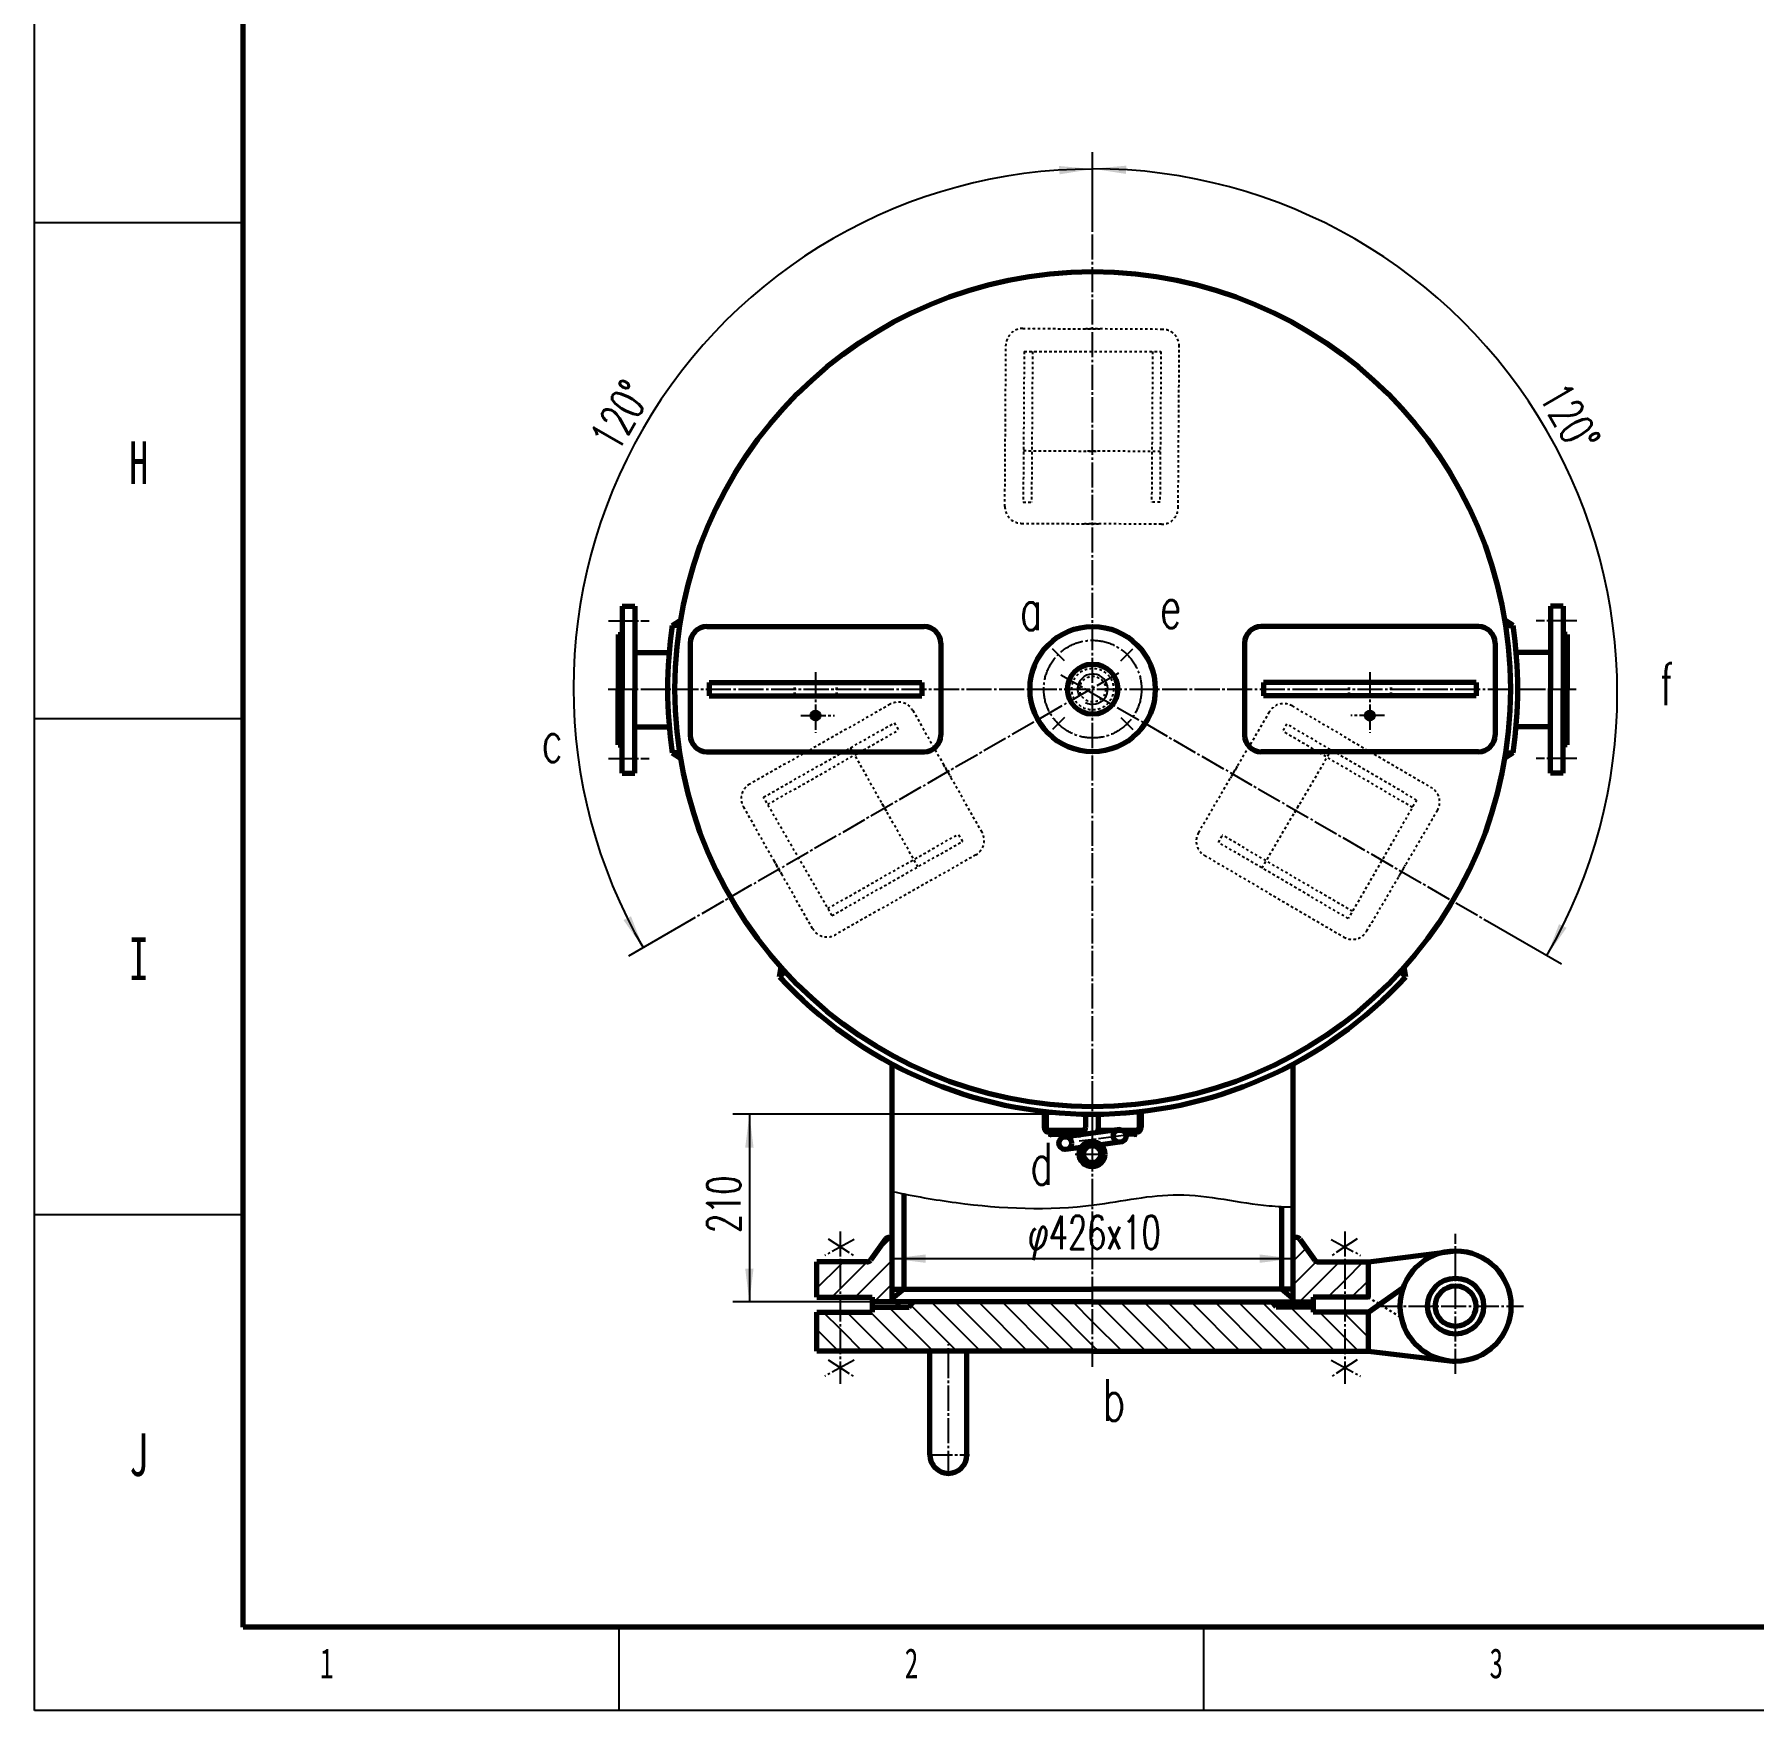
# Model space of a CAD drawing. Header units: millimetres. Extents: x -2100 to 2100, y -2970 to 2970.
# Drawn here: x -2100 to -42, y -2970 to -963 of the extents above; entities that cross this region are included whole.
import ezdxf

# ---------------------------------------------------------------- set-up
doc = ezdxf.new("R2010")
doc.units = ezdxf.units.MM
doc.linetypes.add('EB_DASH', pattern=[6, 3, -3])
doc.linetypes.add('EB_DASHDOT', pattern=[39, 30, -3, 3, -3])
for name, color, linetype, lineweight in [('CAXA0', 7, 'Continuous', 70), ('CAXA1', 1, 'EB_DASHDOT', 25), ('CAXA2', 6, 'EB_DASH', 25), ('CAXA3', 7, 'Continuous', 25), ('CAXA4', 3, 'Continuous', 25), ('CAXA5', 4, 'Continuous', 25)]:
    doc.layers.add(name, color=color, linetype=linetype, lineweight=lineweight)
doc.styles.add('UserTxtStyle2', font='', dxfattribs={"width": 0.667})
doc.styles.add('机械', font='txt', dxfattribs={"width": 0.667, "bigfont": 'gbcbig.shx'})
doc.styles.get('UserTxtStyle2').set_extended_font_data('FangSong_GB2312')
doc.dimstyles.new('机械', dxfattribs={"dimscale": 10, "dimtxt": 4, "dimasz": 4, "dimexe": 2, "dimexo": 0, "dimtad": 1, "dimdsep": 46, "dimtxsty": '机械', "dimcen": 0, "dimdle": 6, "dimazin": 2, "dimtfac": 1, "dimtdec": 3, "dimtix": 1, "dimtmove": 0, "dimatfit": 3, "dimldrblk": 'NONE', "dimfxl": 0, "dimtolj": 1, "dimtzin": 0, "dimarcsym": 0})

# ---------------------------------------------------------------- blocks, each defined once
blk = doc.blocks.new('CAXBLOCK10', base_point=(2000, -2870))
at = {"layer": 'CAXA0', "color": 0, "linetype": 'Continuous', "lineweight": 25}
for p, q in [((-2100, -2970), (-2100, 2970)), ((-2100, -1188), (-1850, -1188)), ((-2100, -1782), (-1850, -1782)), ((-2100, -2376), (-1850, -2376)), ((-1400, -2970), (-1400, -2870)), ((-700, -2970), (-700, -2870)), ((2100, -2970), (-2100, -2970))]:
    blk.add_line(p, q, dxfattribs=at)
at = {"layer": 'CAXA0', "color": 0, "linetype": 'Continuous', "lineweight": 70}
for p, q in [((-1850, -2870), (-1850, 2870)), ((2000, -2870), (-1850, -2870))]:
    blk.add_line(p, q, dxfattribs=at)
at = {"layer": 'CAXA0', "color": 0, "linetype": 'Continuous', "lineweight": 25, "attachment_point": 1, "style": 'UserTxtStyle2'}
for s, insert, char_height in [('\\fFangSong_GB2312|b0|i0|p34;H', (-1986.7, -1450.1), 51), ('\\fFangSong_GB2312|b0|i0|p34;I', (-1986.7, -2044.1), 51), ('\\fFangSong_GB2312|b0|i0|p34;J', (-1986.7, -2638.1), 51), ('\\fFangSong_GB2312|b0|i0|p34;1', (-1758.2, -2895.3), 36), ('\\fFangSong_GB2312|b0|i0|p34;2', (-1058.2, -2895.3), 36), ('\\fFangSong_GB2312|b0|i0|p34;3', (-358.2, -2895.3), 36)]:
    blk.add_mtext(s, dxfattribs=dict(at, insert=insert, char_height=char_height))
blk = doc.blocks.new('*D25')
at = {"layer": 'CAXA4', "linetype": 'Continuous', "lineweight": 25}
for points in [[(-1073.2, -2428.8), (-1033.2, -2433.8), (-1033.2, -2423.8)], [(-593.2, -2428.8), (-633.2, -2433.8), (-633.2, -2423.8)]]:
    blk.add_hatch(color=0, dxfattribs=at).paths.add_polyline_path(points, flags=0)
at = {"layer": 'CAXA4', "color": 0, "linetype": 'Continuous', "lineweight": 25}
for p, q in [((-1073.2, -2480.7), (-1073.2, -2408.8)), ((-593.2, -2480.7), (-593.2, -2408.8)), ((-1073.2, -2428.8), (-593.2, -2428.8))]:
    blk.add_line(p, q, dxfattribs=at)
at = {"layer": 'CAXA4', "color": 0, "linetype": 'Continuous', "lineweight": 25, "insert": (-910.7, -2377.4), "char_height": 40, "attachment_point": 1, "style": '机械'}
blk.add_mtext('φ426x10', dxfattribs=at)
blk = doc.blocks.new('_NONE')
blk = doc.blocks.new('CAXBLOCK12')
at = {"layer": 'CAXA0', "color": 0, "linetype": 'Continuous', "lineweight": 25}
for p, q in [((-1094, -2423.3), (-1074, -2403.4)), ((-593.2, -2431.7), (-577.6, -2416.1)), ((-1163.2, -2436), (-1159.9, -2432.7)), ((-1163.2, -2464.3), (-1135.2, -2436.3)), ((-1135.2, -2464.6), (-1103.3, -2432.7)), ((-1135.2, -2436.3), (-1131.6, -2432.7)), ((-1117.3, -2474.9), (-1073.2, -2430.8)), ((-593.2, -2460), (-565.4, -2432.1)), ((-585.7, -2480.7), (-537.7, -2432.7)), ((-531.1, -2454.5), (-509.4, -2432.7)), ((-1145.6, -2474.9), (-1135.2, -2464.6)), ((-1094.8, -2480.7), (-1073.2, -2459.1)), ((-551.6, -2474.9), (-531.1, -2454.5)), ((-523.3, -2474.9), (-503.2, -2454.8))]:
    blk.add_line(p, q, dxfattribs=at)
blk = doc.blocks.new('CAXBLOCK13')
at = {"layer": 'CAXA0', "color": 0, "linetype": 'Continuous', "lineweight": 25}
for p, q in [((-1077.1, -2486.8), (-1024.2, -2539.6)), ((-1051, -2484.5), (-995.9, -2539.6)), ((-1026.5, -2480.7), (-967.6, -2539.6)), ((-998.3, -2480.7), (-939.3, -2539.6)), ((-970, -2480.7), (-911, -2539.6)), ((-941.7, -2480.7), (-882.8, -2539.6)), ((-913.4, -2480.7), (-854.5, -2539.6)), ((-885.1, -2480.7), (-833.2, -2532.6)), ((-856.8, -2480.7), (-833.2, -2504.4)), ((-828.6, -2480.7), (-769.6, -2539.6)), ((-800.3, -2480.7), (-741.3, -2539.6)), ((-772, -2480.7), (-713.1, -2539.6)), ((-743.7, -2480.7), (-684.8, -2539.6)), ((-715.4, -2480.7), (-656.5, -2539.6)), ((-687.1, -2480.7), (-628.2, -2539.6)), ((-658.9, -2480.7), (-599.9, -2539.6)), ((-630.6, -2480.7), (-571.6, -2539.6)), ((-596.2, -2486.8), (-543.4, -2539.6)), ((-1155.8, -2492.9), (-1135.2, -2513.4)), ((-1127.5, -2492.9), (-1080.8, -2539.6)), ((-1099.2, -2492.9), (-1052.5, -2539.6)), ((-833.2, -2504.4), (-797.9, -2539.6)), ((-561.8, -2492.9), (-531.1, -2523.6)), ((-533.5, -2492.9), (-531.1, -2495.3)), ((-531.1, -2495.3), (-503.2, -2523.2)), ((-505.3, -2492.9), (-503.2, -2494.9)), ((-1163.2, -2513.8), (-1137.3, -2539.6)), ((-1135.2, -2513.4), (-1109, -2539.6)), ((-531.1, -2523.6), (-515.1, -2539.6)), ((-833.2, -2532.6), (-826.2, -2539.6))]:
    blk.add_line(p, q, dxfattribs=at)
blk = doc.blocks.new('*D116')
at = {"layer": 'CAXA4', "linetype": 'Continuous', "lineweight": 25}
for points in [[(-1244.1, -2255.8), (-1249.1, -2295.8), (-1239.1, -2295.8)], [(-1244.1, -2480.7), (-1249.1, -2440.7), (-1239.1, -2440.7)]]:
    blk.add_hatch(color=0, dxfattribs=at).paths.add_polyline_path(points, flags=0)
at = {"layer": 'CAXA4', "color": 0, "linetype": 'Continuous', "lineweight": 25}
for p, q in [((-934.8, -2255.8), (-1264.1, -2255.8)), ((-1244.1, -2255.8), (-1244.1, -2480.7)), ((-1097.3, -2480.7), (-1264.1, -2480.7))]:
    blk.add_line(p, q, dxfattribs=at)
at = {"layer": 'CAXA4', "color": 0, "linetype": 'Continuous', "lineweight": 25, "insert": (-1294.8, -2398), "char_height": 40, "attachment_point": 1, "rotation": 90, "style": '机械'}
blk.add_mtext('210', dxfattribs=at)
blk = doc.blocks.new('*D194')
at = {"layer": 'CAXA4', "linetype": 'Continuous', "lineweight": 25}
for points in [[(-833.2, -1124.1), (-873.5, -1120.4), (-872.8, -1130.4)], [(-1371.4, -2056.4), (-1394.8, -2023.4), (-1385.8, -2018.9)]]:
    blk.add_hatch(color=0, dxfattribs=at).paths.add_polyline_path(points, flags=0)
at = {"layer": 'CAXA4', "color": 0, "linetype": 'Continuous', "lineweight": 25}
for p, q in [((-833.2, -1196.9), (-833.2, -1104.1)), ((-1313.7, -2023.1), (-1388.8, -2066.4))]:
    blk.add_line(p, q, dxfattribs=at)
for start, end in [(90, 150), (150, 210)]:
    blk.add_arc((-833.2, -1745.6), 621.5, start, end, dxfattribs=at)
at = {"layer": 'CAXA4', "color": 0, "linetype": 'Continuous', "lineweight": 25, "insert": (-1436.5, -1444.7), "char_height": 40, "attachment_point": 1, "rotation": 60, "style": '机械'}
blk.add_mtext('120{%%D}', dxfattribs=at)
blk = doc.blocks.new('*D195')
at = {"layer": 'CAXA4', "linetype": 'Continuous', "lineweight": 25}
for points in [[(-833.2, -1123.7), (-792.9, -1120), (-793.5, -1129.9)], [(-289.3, -2065.8), (-265.9, -2032.7), (-274.9, -2028.3)]]:
    blk.add_hatch(color=0, dxfattribs=at).paths.add_polyline_path(points, flags=0)
at = {"layer": 'CAXA4', "color": 0, "linetype": 'Continuous', "lineweight": 25}
for p, q in [((-833.2, -1196.9), (-833.2, -1103.7)), ((-357.9, -2026.1), (-272, -2075.8))]:
    blk.add_line(p, q, dxfattribs=at)
for start, end in [(30, 90), (330, 30)]:
    blk.add_arc((-833.2, -1751.7), 628, start, end, dxfattribs=at)
at = {"layer": 'CAXA4', "color": 0, "linetype": 'Continuous', "lineweight": 25, "insert": (-265.3, -1376.5), "char_height": 40, "attachment_point": 1, "rotation": 300, "style": '机械'}
blk.add_mtext('120{%%D}', dxfattribs=at)

msp = doc.modelspace()

# ---------------------------------------------------------------- linework, layer by layer
at = {"layer": 'CAXA0'}
for p, q in [((-1396.399, -1647.429), (-1381.236, -1647.429)), ((-1396.399, -1647.429), (-1396.399, -1748.115)), ((-1381.236, -1647.429), (-1381.236, -1747.429)), ((-285.147, -1647.429), (-285.147, -1747.429)), ((-269.984, -1647.429), (-285.147, -1647.429)), ((-269.984, -1647.429), (-269.984, -1748.115)), ((-1401.236, -1681.429), (-1396.399, -1681.429)), ((-1401.236, -1681.429), (-1401.236, -1747.429)), ((-1294.958, -1671.852), (-1034.958, -1671.852)), ((-371.425, -1671.852), (-631.425, -1671.852)), ((-265.147, -1681.429), (-269.984, -1681.429)), ((-265.147, -1681.429), (-265.147, -1747.429)), ((-1381.236, -1702.929), (-1339.957, -1702.929)), ((-1314.958, -1691.852), (-1314.958, -1801.852)), ((-1014.958, -1691.852), (-1014.958, -1801.852)), ((-651.425, -1691.852), (-651.425, -1801.852)), ((-351.425, -1691.852), (-351.425, -1801.852)), ((-285.147, -1702.929), (-326.427, -1702.929)), ((-1401.236, -1813.429), (-1401.236, -1747.429)), ((-1396.399, -1847.429), (-1396.399, -1746.743)), ((-1381.236, -1847.429), (-1381.236, -1747.429)), ((-1292.143, -1738.852), (-1037.773, -1738.852)), ((-1292.143, -1738.852), (-1292.143, -1754.852)), ((-1037.773, -1738.852), (-1037.773, -1754.852)), ((-374.24, -1738.852), (-628.611, -1738.852)), ((-628.611, -1738.852), (-628.611, -1754.852)), ((-374.24, -1738.852), (-374.24, -1754.852)), ((-285.147, -1847.429), (-285.147, -1747.429)), ((-269.984, -1847.429), (-269.984, -1746.743)), ((-265.147, -1813.429), (-265.147, -1747.429)), ((-1292.143, -1754.852), (-1037.773, -1754.852)), ((-374.24, -1754.852), (-628.611, -1754.852)), ((-1381.236, -1791.929), (-1340.061, -1791.929)), ((-285.147, -1791.929), (-326.322, -1791.929)), ((-1401.236, -1813.429), (-1396.399, -1813.429)), ((-1294.958, -1821.852), (-1034.958, -1821.852)), ((-371.425, -1821.852), (-631.425, -1821.852)), ((-265.147, -1813.429), (-269.984, -1813.429)), ((-1396.399, -1847.429), (-1381.236, -1847.429)), ((-269.984, -1847.429), (-285.147, -1847.429)), ((-1207.895, -2091.272), (-1206.109, -2079.918)), ((-1207.895, -2091.272), (-1201.571, -2084.93)), ((-458.488, -2091.272), (-464.812, -2084.93)), ((-458.488, -2091.272), (-460.274, -2079.918)), ((-1073.192, -2480.703), (-1073.192, -2194.17)), ((-593.192, -2480.703), (-593.192, -2194.17)), ((-891.268, -2252.134), (-891.268, -2271.489)), ((-888.835, -2252.697), (-888.835, -2272.126)), ((-841.44, -2270.88), (-841.44, -2255.658)), ((-826.23, -2270.93), (-826.23, -2255.676)), ((-777.548, -2252.697), (-777.548, -2272.126)), ((-775.115, -2252.134), (-775.115, -2271.489)), ((-886.107, -2277.426), (-886.107, -2279.766)), ((-886.107, -2279.766), (-846.616, -2279.766)), ((-885.835, -2275.126), (-842.386, -2275.126)), ((-885.268, -2277.489), (-843.935, -2277.489)), ((-800.518, -2274.219), (-867.777, -2283.132)), ((-826.585, -2275.126), (-780.635, -2275.126)), ((-781.115, -2277.489), (-794.596, -2277.489)), ((-780.276, -2279.766), (-793.527, -2279.766)), ((-780.276, -2277.426), (-780.276, -2279.766)), ((-846.868, -2295.571), (-866.112, -2298.121)), ((-833.865, -2291.351), (-844.5, -2297.491)), ((-844.5, -2297.491), (-844.5, -2309.771)), ((-823.23, -2297.491), (-833.865, -2291.351)), ((-798.092, -2289.107), (-823.411, -2292.462)), ((-823.23, -2309.771), (-823.23, -2297.491)), ((-844.5, -2309.771), (-833.865, -2315.911)), ((-833.865, -2315.911), (-823.23, -2309.771)), ((-1059.158, -2351.257), (-1059.158, -2465.332)), ((-607.225, -2366.431), (-607.225, -2465.332)), ((-1081.084, -2405.468), (-1099.228, -2430.628)), ((-1077.029, -2403.393), (-1073.192, -2403.393)), ((-589.354, -2403.393), (-593.192, -2403.393)), ((-585.299, -2405.468), (-567.155, -2430.628)), ((-503.192, -2432.703), (-398.732, -2419.296)), ((-1103.284, -2432.703), (-1163.192, -2432.703)), ((-1163.192, -2474.925), (-1163.192, -2432.703)), ((-563.1, -2432.703), (-503.192, -2432.703)), ((-503.192, -2474.925), (-503.192, -2432.703)), ((-1073.192, -2465.332), (-833.199, -2465.332)), ((-1059.158, -2465.332), (-1073.192, -2477.031)), ((-593.192, -2465.332), (-833.185, -2465.332)), ((-607.225, -2465.332), (-592.835, -2477.328)), ((-503.192, -2492.869), (-461.158, -2463.264)), ((-1163.192, -2474.925), (-1097.295, -2474.925)), ((-1097.295, -2474.925), (-1097.295, -2492.869)), ((-833.192, -2480.703), (-1097.295, -2480.703)), ((-1097.295, -2486.754), (-1052.989, -2486.754)), ((-1066.199, -2486.754), (-1066.199, -2480.703)), ((-1052.989, -2486.754), (-1047.686, -2480.661)), ((-833.192, -2480.703), (-569.088, -2480.703)), ((-613.394, -2486.754), (-618.697, -2480.661)), ((-569.088, -2486.754), (-613.394, -2486.754)), ((-600.184, -2486.754), (-600.184, -2480.703)), ((-569.088, -2474.925), (-569.088, -2492.869)), ((-503.192, -2474.925), (-569.088, -2474.925)), ((-1163.192, -2539.632), (-1163.192, -2492.869)), ((-1163.192, -2492.869), (-1097.295, -2492.869)), ((-503.192, -2492.869), (-569.088, -2492.869)), ((-503.192, -2539.632), (-503.192, -2492.869)), ((-833.192, -2539.632), (-1163.192, -2539.632)), ((-1028.071, -2663.702), (-1028.071, -2539.076)), ((-983.748, -2663.702), (-983.748, -2539.632)), ((-833.192, -2539.632), (-503.192, -2539.632)), ((-503.192, -2539.632), (-398.732, -2551.897))]:
    msp.add_line(p, q, dxfattribs=at)
at = {"layer": 'CAXA0', "linetype": 'Continuous', "lineweight": 70}
for p, q in [((-1336.661, -1670.709), (-1326.579, -1664.13)), ((-329.722, -1670.709), (-339.804, -1664.13)), ((-1327.615, -1670.709), (-1336.661, -1670.709)), ((-338.769, -1670.709), (-329.722, -1670.709)), ((-335.125, -1702.929), (-335.275, -1702.929)), ((-1336.661, -1822.996), (-1326.579, -1829.575)), ((-1327.615, -1822.996), (-1336.661, -1822.996)), ((-329.722, -1822.996), (-339.804, -1829.575)), ((-338.769, -1822.996), (-329.722, -1822.996))]:
    msp.add_line(p, q, dxfattribs=at)
at = {"layer": 'CAXA0', "linetype": 'EB_DASH', "lineweight": 35}
for p, q in [((-1350.33, -1702.929), (-1340.24, -1702.929)), ((-503.521, -2474.859), (-463.414, -2499.321))]:
    msp.add_line(p, q, dxfattribs=at)
at = {"layer": 'CAXA0'}
for centre, radius in [((-833.192, -1746.852), 500), ((-833.192, -1746.852), 75), ((-833.192, -1746.852), 30), ((-1164.958, -1778.488), 4), ((-501.425, -1778.488), 4), ((-865.964, -2290.518), 7.605), ((-800.85, -2281.816), 7.605), ((-833.865, -2303.631), 15.298), ((-833.835, -2303.631), 10.258), ((-398.732, -2485.597), 66.3), ((-398.732, -2485.597), 33.513), ((-398.732, -2485.597), 24.267)]:
    msp.add_circle(centre, radius, dxfattribs=at)
at = {"layer": 'CAXA0', "linetype": 'Continuous', "lineweight": 70}
for start, end in [(171.37505, 188.600107), (351.399893, 8.62495)]:
    msp.add_arc((-833.192, -1746.852), 508.947, start, end, dxfattribs=at)
at = {"layer": 'CAXA0'}
for centre, radius, start, end in [((-1294.958, -1691.852), 20, 90, 180), ((-1034.958, -1691.852), 20, 0, 90), ((-631.425, -1691.852), 20, 90, 180), ((-371.425, -1691.852), 20, 0, 90), ((-1294.958, -1801.852), 20, 180, 270), ((-1034.958, -1801.852), 20, 270, 0), ((-631.425, -1801.852), 20, 180, 270), ((-371.425, -1801.852), 20, 270, 0), ((-833.192, -1746.852), 508.947, 222.588543, 317.411457), ((-885.268, -2271.489), 6, 180, 270), ((-885.835, -2272.126), 3, 180, 270), ((-851.44, -2270.88), 10, 277.549248, 360), ((-851.23, -2270.93), 25, 344.164902, 0), ((-781.115, -2271.489), 6, 270, 0), ((-780.548, -2272.126), 3, 270, 0), ((-1077.029, -2408.393), 5, 90, 144.202302), ((-589.354, -2408.393), 5, 35.797698, 90), ((-1103.284, -2427.703), 5, 270, 324.202302), ((-563.1, -2427.703), 5, 215.797698, 270), ((-1005.91, -2663.702), 22.161, 180, 0)]:
    msp.add_arc(centre, radius, start, end, dxfattribs=at)
at = {"layer": 'CAXA1', "linetype": 'EB_DASHDOT', "lineweight": 25}
for p, q in [((-833.192, -2558.375), (-833.192, -1196.859)), ((-802.363, -1727.842), (-1313.724, -2023.077)), ((-1413.147, -1746.852), (-254.433, -1746.852)), ((-871.405, -1729.668), (-357.932, -2026.122)), ((-796.331, -2281.268), (-849.169, -2288.271)), ((-854.317, -2303.631), (-817.929, -2303.631)), ((-398.732, -2566.891), (-398.732, -2399.221)), ((-493.935, -2485.597), (-317.492, -2485.597)), ((-1005.91, -2688.863), (-1005.91, -2531.351)), ((-1031.071, -2663.702), (-980.748, -2663.702))]:
    msp.add_line(p, q, dxfattribs=at)
at = {"layer": 'CAXA1'}
for p, q in [((-1412.878, -1664.912), (-1364.066, -1664.912)), ((-253.505, -1664.912), (-302.317, -1664.912)), ((-866.98, -1713.064), (-881.421, -1698.623)), ((-799.403, -1713.064), (-784.963, -1698.623)), ((-1164.958, -1726.44), (-1164.958, -1799.13)), ((-501.425, -1726.44), (-501.425, -1799.13)), ((-1182.712, -1778.488), (-1142.393, -1778.488)), ((-866.98, -1780.641), (-881.421, -1795.081)), ((-799.403, -1780.641), (-784.963, -1795.081)), ((-483.671, -1778.488), (-523.99, -1778.488)), ((-1412.878, -1829.946), (-1364.066, -1829.946)), ((-253.505, -1829.946), (-302.317, -1829.946)), ((-885.995, -2280.398), (-882.672, -2282.41)), ((-882.76, -2280.66), (-885.995, -2282.323)), ((-884.247, -2273.968), (-884.247, -2282.994)), ((-780.388, -2280.398), (-783.711, -2282.41)), ((-783.623, -2280.66), (-780.388, -2282.323)), ((-782.136, -2273.968), (-782.136, -2282.994)), ((-1118.759, -2405.787), (-1153.639, -2424.825)), ((-1149.834, -2405.152), (-1118.759, -2425.46)), ((-1135.245, -2396.115), (-1135.245, -2578.872)), ((-516.549, -2405.152), (-547.624, -2425.46)), ((-547.624, -2405.787), (-512.744, -2424.825)), ((-531.138, -2396.115), (-531.138, -2578.872)), ((-1118.759, -2550.423), (-1153.639, -2569.461)), ((-1149.834, -2549.789), (-1118.759, -2570.096)), ((-516.549, -2549.789), (-547.624, -2570.096)), ((-547.624, -2550.423), (-512.744, -2569.461))]:
    msp.add_line(p, q, dxfattribs=at)
msp.add_circle((-833.192, -1746.852), 58.508, dxfattribs=at)
at = {"layer": 'CAXA2'}
for p, q in [((-916.848, -1314.942), (-824.777, -1315.558)), ((-904.986, -1314.68), (-904.988, -1315.021)), ((-749.395, -1316.062), (-841.465, -1315.446)), ((-761.252, -1315.642), (-761.254, -1315.983)), ((-938.275, -1528.192), (-936.981, -1334.808)), ((-730.823, -1529.58), (-729.529, -1336.195)), ((-915.174, -1342.732), (-916.378, -1522.796)), ((-915.174, -1342.732), (-751.433, -1342.732)), ((-905.174, -1342.732), (-906.378, -1522.796)), ((-761.433, -1342.732), (-762.638, -1522.796)), ((-751.433, -1342.732), (-752.638, -1522.796)), ((-915.967, -1461.268), (-825.756, -1461.872)), ((-752.233, -1462.364), (-842.444, -1461.76)), ((-916.378, -1522.796), (-906.378, -1522.796)), ((-752.638, -1522.796), (-762.638, -1522.796)), ((-918.409, -1548.325), (-826.339, -1548.941)), ((-750.956, -1549.445), (-843.027, -1548.83)), ((-1075.686, -1765.018), (-1243.809, -1860.59)), ((-594.431, -1766.995), (-427.602, -1864.807)), ((-1227.196, -1876.291), (-1070.654, -1787.302)), ((-1070.654, -1787.302), (-1065.654, -1795.963)), ((-1048.416, -1772.521), (-1002.914, -1852.564)), ((-621.8, -1774.132), (-668.369, -1853.56)), ((-600.706, -1788.656), (-605.706, -1797.316)), ((-445.369, -1879.731), (-600.706, -1788.656)), ((-1222.196, -1884.951), (-1065.654, -1795.963)), ((-450.369, -1888.391), (-605.706, -1797.316)), ((-1123.192, -1817.168), (-1078.609, -1895.595)), ((-547.628, -1819.776), (-593.256, -1897.599)), ((-965.659, -1918.1), (-1011.161, -1838.056)), ((-706.497, -1918.591), (-659.928, -1839.163)), ((-1251.312, -1887.861), (-1205.81, -1967.904)), ((-1145.326, -2018.094), (-1227.196, -1876.291)), ((-1042.274, -1959.513), (-1086.856, -1881.086)), ((-630.443, -1961.025), (-584.815, -1883.202)), ((-445.369, -1879.731), (-527.239, -2021.534)), ((-420.465, -1892.176), (-467.033, -1971.604)), ((-1245.747, -1898.339), (-1245.451, -1898.171)), ((-426.169, -1902.579), (-426.463, -1902.407)), ((-1150.326, -2009.434), (-993.784, -1920.445)), ((-1145.326, -2018.094), (-988.784, -1929.106)), ((-988.784, -1929.106), (-993.784, -1920.445)), ((-682.576, -1930.459), (-677.576, -1921.799)), ((-527.239, -2021.534), (-682.576, -1930.459)), ((-522.239, -2012.874), (-677.576, -1921.799)), ((-1168.556, -2033.439), (-1214.058, -1953.396)), ((-973.162, -1945.371), (-1141.285, -2040.942)), ((-699.359, -1945.959), (-532.53, -2043.772)), ((-505.161, -2036.634), (-458.593, -1957.207)), ((-1174.713, -2023.297), (-1174.417, -2023.129)), ((-498.869, -2026.576), (-499.163, -2026.404))]:
    msp.add_line(p, q, dxfattribs=at)
at = {"layer": 'CAXA2', "linetype": 'EB_DASH', "lineweight": 35}
for p, q in [((-316.054, -1702.929), (-326.143, -1702.929)), ((-1189.958, -1738.852), (-1189.958, -1754.852)), ((-1139.958, -1738.852), (-1139.958, -1754.852)), ((-526.425, -1738.852), (-526.425, -1754.852)), ((-476.425, -1738.852), (-476.425, -1754.852))]:
    msp.add_line(p, q, dxfattribs=at)
at = {"layer": 'CAXA2'}
for radius in [25, 15.469]:
    msp.add_circle((-833.192, -1746.852), radius, dxfattribs=at)
for centre, start, end in [((-916.982, -1334.941), 89.616708, 179.616708), ((-749.529, -1336.062), 359.616708, 89.616708), ((-918.275, -1528.326), 179.616708, 269.616708), ((-750.822, -1529.446), 269.616708, 359.616708), ((-1065.803, -1782.405), 29.616708, 119.616708), ((-604.547, -1784.248), 59.616708, 149.616708), ((-1233.925, -1877.977), 119.616708, 209.616708), ((-437.718, -1882.061), 329.616708, 59.616708), ((-983.046, -1927.984), 299.616708, 29.616708), ((-689.244, -1928.706), 149.616708, 239.616708), ((-1151.169, -2023.555), 209.616708, 299.616708), ((-522.415, -2026.519), 239.616708, 329.616708)]:
    msp.add_arc(centre, 20, start, end, dxfattribs=at)
at = {"layer": 'CAXA3'}
for centre, radius, start, end in [((-833.192, -1746.852), 18.1, 241.318046, 205.120206), ((-1164.958, -1778.488), 5.643, 247.563921, 207.262483), ((-501.425, -1778.488), 5.643, 332.737517, 292.436079)]:
    msp.add_arc(centre, radius, start, end, dxfattribs=at)
at = {"layer": 'CAXA4'}
msp.add_line((-833.192, -2255.8), (-934.784, -2255.8), dxfattribs=at)
at = {"layer": 'CAXA5'}
msp.add_open_spline([(-1073.192, -2348.261), (-1047.883, -2353.903), (-967.873, -2367.634), (-852.148, -2373.256), (-727.919, -2343.466), (-648.846, -2364.719), (-602.736, -2366.717), (-593.192, -2366.835)], degree=3, knots=[0, 0, 0, 0, 77.91641892, 243.48614443, 344.87145922, 454.77392894, 483.4386857, 483.4386857, 483.4386857, 483.4386857], dxfattribs=at)

# ---------------------------------------------------------------- block references
at = {"layer": 'CAXA0', "linetype": 'Continuous', "lineweight": 70}
msp.add_blockref('CAXBLOCK10', (2000, -2870), dxfattribs=at)
at = {"layer": 'CAXA5'}
for name in ['CAXBLOCK12', 'CAXBLOCK13']:
    msp.add_blockref(name, (0, 0), dxfattribs=at)

# ---------------------------------------------------------------- texts
at = {"layer": 'CAXA4', "linetype": 'Continuous', "lineweight": 25, "char_height": 50, "attachment_point": 1, "style": '机械'}
for s, insert in [('a', (-920.464, -1626.338)), ('e', (-752.719, -1623.824)), ('f', (-154.259, -1715.884)), ('c', (-1492.935, -1784.192)), ('d', (-907.797, -2290.28)), ('b', (-821.231, -2573.078))]:
    msp.add_mtext(s, dxfattribs=dict(at, insert=insert))

# ---------------------------------------------------------------- dimensions: what is measured, and where the dimension line sits
at = {"layer": 'CAXA4'}
for base, line2, picture, middle in [((-1371.434, -1434.887), ((-802.363, -1727.842), (-1313.724, -2023.077)), '*D194', (-1394.476, -1421.583)), ((-289.288, -1437.707), ((-871.405, -1729.668), (-357.932, -2026.122)), '*D195', (-266.245, -1424.404))]:
    dim = msp.add_angular_dim_2l(base=base, line1=((-833.192, -2558.375), (-833.192, -1196.859)), line2=line2, text='120{%%D}', dimstyle='机械', dxfattribs=at)
    dim.commit()
    dim.dimension.update_dxf_attribs({"geometry": picture, "text_midpoint": middle})
for base, p1, p2, angle, text, picture, middle in [((-1244.065, -2368.251), (-934.784, -2255.8), (-1097.295, -2480.703), 270, '210', '*D116', (-1270.315, -2368.251)), ((-833.192, -2428.832), (-1073.192, -2480.703), (-593.192, -2480.703), 180, 'φ426x10', '*D25', (-833.192, -2402.224))]:
    dim = msp.add_linear_dim(base=base, p1=p1, p2=p2, angle=angle, text=text, dimstyle='机械', dxfattribs=at)
    dim.commit()
    dim.dimension.update_dxf_attribs({"geometry": picture, "text_midpoint": middle})

doc.saveas('drawing.dxf')
